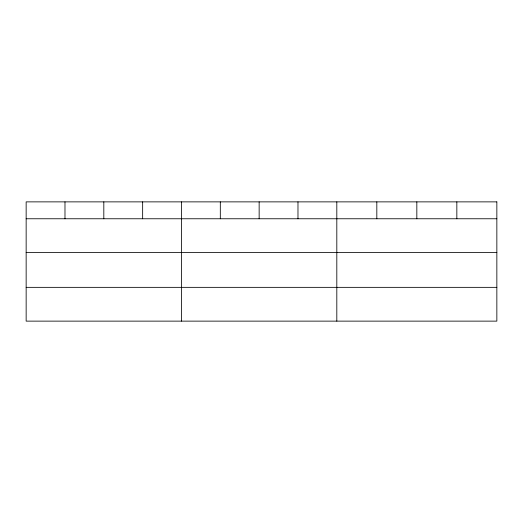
<?xml version="1.0" encoding="UTF-8"?>
<svg xmlns="http://www.w3.org/2000/svg" width="523" height="523" viewBox="0 0 523 523"><rect width="100%" height="100%" fill="white"/><g stroke="black" fill="none" stroke-linecap="round" stroke-linejoin="round"><path stroke-width="0.78" d="M26.15 218.764L496.85 218.764M26.15 252.544L496.85 252.544M26.15 287.349L496.85 287.349M456.841 201.871L456.841 218.764M416.831 201.871L416.831 218.764M376.822 201.871L376.822 218.764M336.812 201.871L336.812 321.129M297.979 201.871L297.979 218.764M259.147 201.871L259.147 218.764M220.314 201.871L220.314 218.764M181.481 201.871L181.481 321.129M142.648 201.871L142.648 218.764M103.816 201.871L103.816 218.764M64.983 201.871L64.983 218.764M496.85 201.871L26.15 201.871L26.15 321.129L496.85 321.129L496.85 201.871"/></g></svg>
